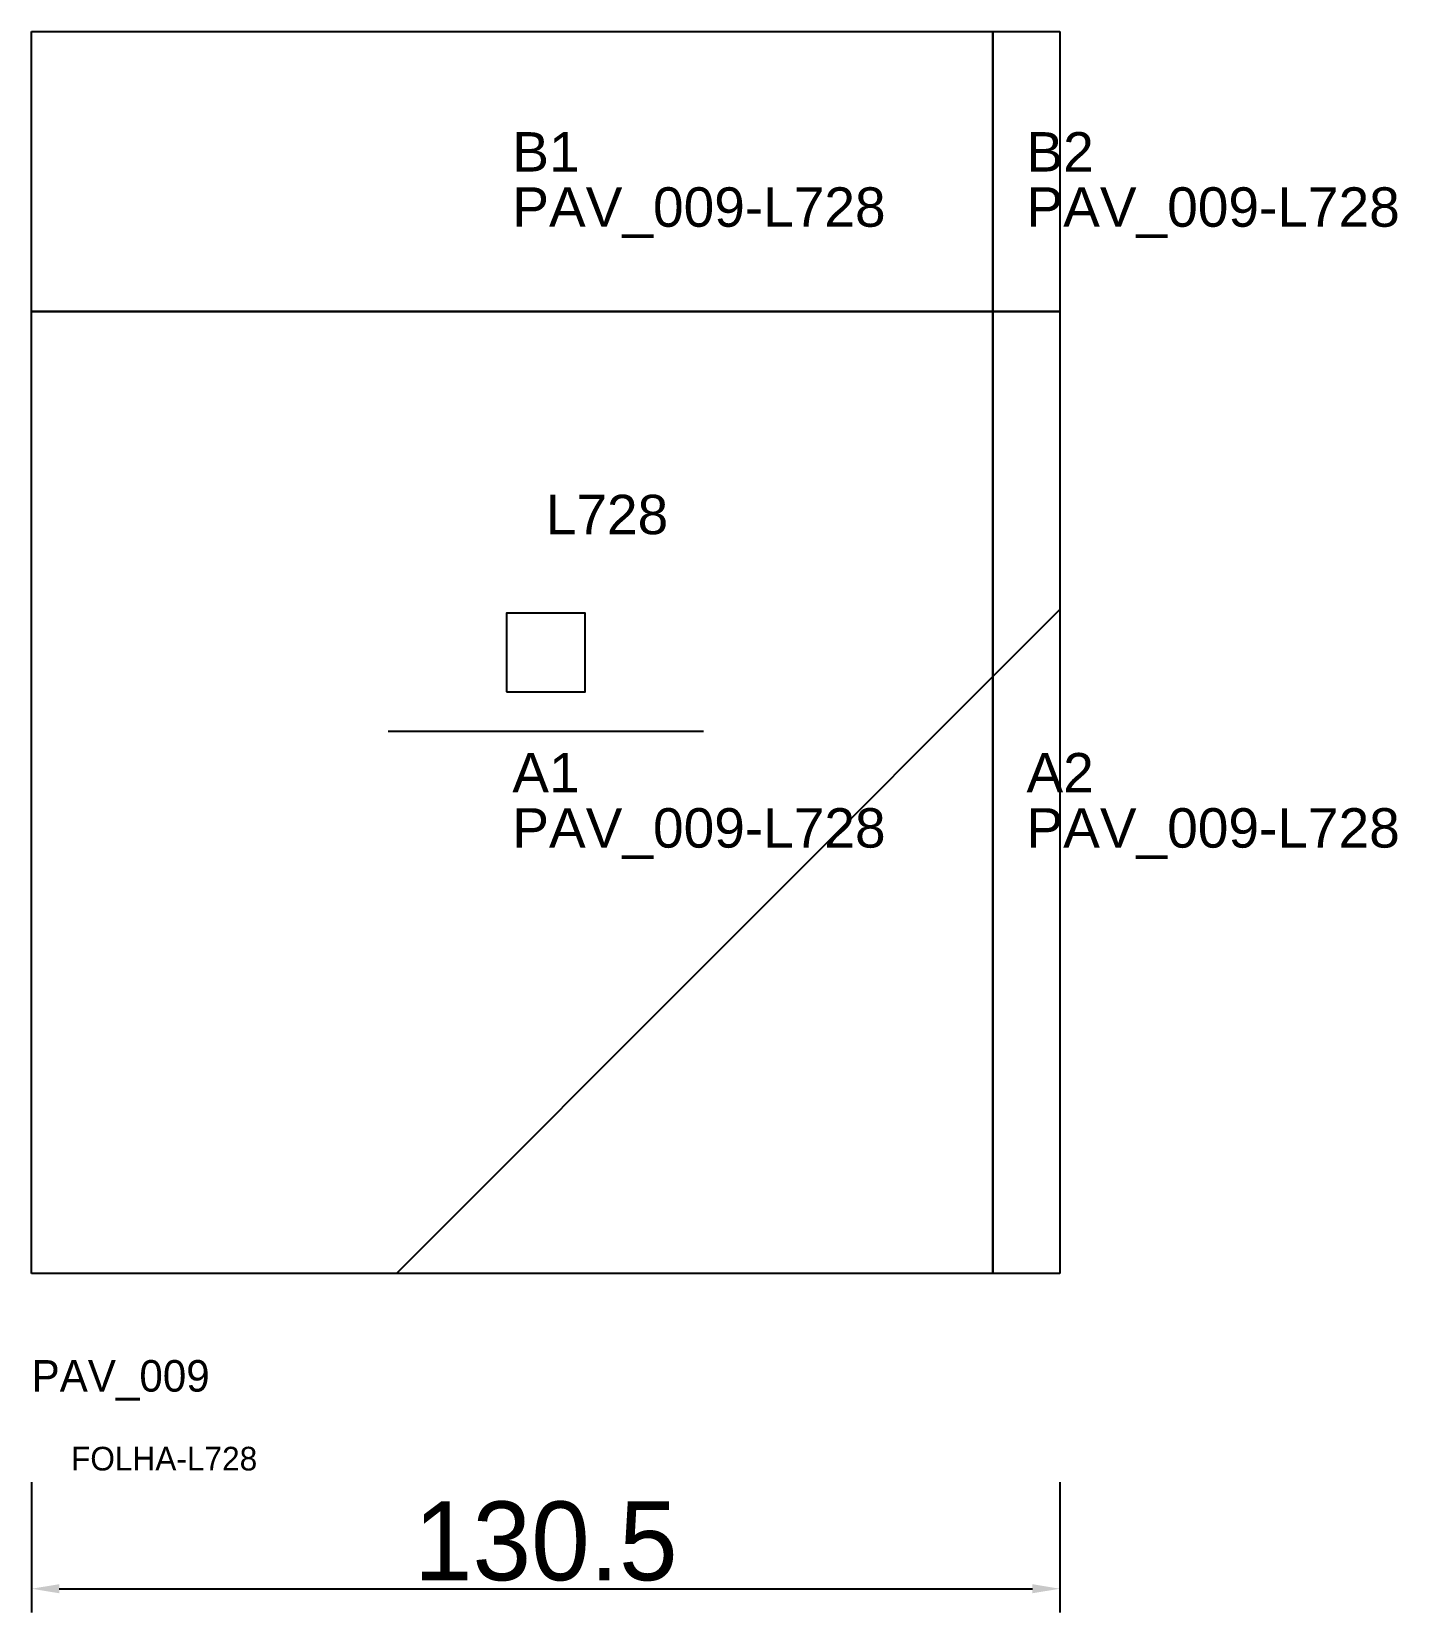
# Model space of a CAD drawing. Header units: metres. Extents: x 222 to 396, y 1 to 202.
import ezdxf

# ---------------------------------------------------------------- set-up
doc = ezdxf.new("R2010")
doc.units = ezdxf.units.M
for name, color, linetype in [('3', 3, 'CONTINUOUS'), ('AUX00', 7, 'CONTINUOUS'), ('COTA', 241, 'CONTINUOUS'), ('FOLHA', 255, 'CONTINUOUS'), ('Hachura', 251, 'CONTINUOUS'), ('NOMENCLATURA', 7, 'CONTINUOUS'), ('Nível', 160, 'CONTINUOUS'), ('Painéis', 200, 'CONTINUOUS'), ('Pilares', 5, 'CONTINUOUS'), ('SARR_2.2x7', 40, 'CONTINUOUS')]:
    doc.layers.add(name, color=color, linetype=linetype)
doc.styles.add('ARIAL', font='Arial.ttf')
doc.styles.add('STR_STANDARD', font='arial.ttf')
doc.dimstyles.new('EZ DXF', dxfattribs={"dimtxt": 10, "dimasz": 3.5, "dimexe": 3, "dimexo": 1.5, "dimgap": 1, "dimtad": 1, "dimdec": 1, "dimdsep": 46, "dimcen": 2.5, "dimazin": 3, "dimtfac": 1, "dimtmove": 0, "dimatfit": 3})

msp = doc.modelspace()

# ---------------------------------------------------------------- hatches: boundary and pattern name
at = {"layer": 'Hachura'}
h = msp.add_hatch(dxfattribs=at)
h.set_pattern_fill('ANSI31', scale=50)
h.paths.add_polyline_path([(222.2, 44), (222.2, 201.5), (352.7, 201.5), (352.7, 100), (352.7, 44)])
h = msp.add_hatch(dxfattribs=at)
h.set_pattern_fill('ANSI31', scale=50)
h.paths.add_polyline_path([(222.2, 44), (222.2, 201.5), (352.7, 201.5), (352.7, 100), (352.7, 44)])

# ---------------------------------------------------------------- linework, layer by layer
at = {"layer": '3'}
for points in [[(344.2, 44), (344.2, 201.5)], [(344.2, 44), (344.2, 201.5)], [(222.2, 166), (352.7, 166)], [(222.2, 166), (352.7, 166)]]:
    msp.add_lwpolyline(points, close=True, dxfattribs=at)
at = {"layer": 'Painéis', "color": 200}
for p, q in [((222.2, 44), (222.2, 201.5)), ((222.2, 201.5), (352.7, 201.5)), ((222.2, 44), (222.2, 201.5)), ((222.2, 201.5), (352.7, 201.5)), ((352.7, 201.5), (352.7, 100)), ((352.7, 201.5), (352.7, 100)), ((352.7, 100), (352.7, 44)), ((352.7, 100), (352.7, 44)), ((352.7, 44), (222.2, 44)), ((352.7, 44), (222.2, 44))]:
    msp.add_line(p, q, dxfattribs=at)
at = {"layer": 'Pilares'}
msp.add_lwpolyline([(282.45, 117.75), (292.45, 117.75), (292.45, 127.75), (282.45, 127.75)], close=True, dxfattribs=at)
msp.add_lwpolyline([(282.45, 117.75), (292.45, 117.75), (292.45, 127.75), (282.45, 127.75)], close=True, dxfattribs=at)
at = {"layer": 'SARR_2.2x7'}
msp.add_line((267.45, 112.75), (307.45, 112.75), dxfattribs=at)
msp.add_line((267.45, 112.75), (307.45, 112.75), dxfattribs=at)

# ---------------------------------------------------------------- texts
at = {"layer": '3', "style": 'STR_STANDARD'}
for s, p in [('B1', (283.2, 183.75)), ('B1', (283.2, 183.75)), ('B2', (348.45, 183.75)), ('B2', (348.45, 183.75)), ('A1', (283.2, 105)), ('A1', (283.2, 105)), ('A2', (348.45, 105)), ('A2', (348.45, 105))]:
    msp.add_text(s, height=5, dxfattribs=at).set_placement(p)
at = {"layer": 'AUX00', "style": 'STR_STANDARD'}
for p in [(283.2, 176.75), (283.2, 176.75), (348.45, 176.75), (348.45, 176.75), (283.2, 98), (283.2, 98), (348.45, 98), (348.45, 98)]:
    msp.add_text('PAV_009-L728', height=5, dxfattribs=at).set_placement(p)
at = {"layer": 'FOLHA'}
msp.add_text('FOLHA-L728', height=3, dxfattribs=at).set_placement((227.2, 19))
msp.add_text('FOLHA-L728', height=3, dxfattribs=at).set_placement((227.2, 19))
at = {"layer": 'NOMENCLATURA', "insert": (287.45, 142.75), "char_height": 5, "attachment_point": 1, "style": 'ARIAL'}
msp.add_mtext('L728', dxfattribs=at)
msp.add_mtext('L728', dxfattribs=at)
at = {"layer": 'Nível'}
msp.add_text('PAV_009', height=4, dxfattribs=at).set_placement((222.2, 29))
msp.add_text('PAV_009', height=4, dxfattribs=at).set_placement((222.2, 29))

# ---------------------------------------------------------------- dimensions: what is measured, and where the dimension line sits
at = {"layer": 'COTA'}
msp.add_linear_dim(base=(222.2, 4), p1=(222.2, 19), p2=(352.7, 19), dimstyle='EZ DXF', dxfattribs=at).render()
msp.add_linear_dim(base=(222.2, 4), p1=(222.2, 19), p2=(352.7, 19), dimstyle='EZ DXF', dxfattribs=at).render()

doc.saveas('drawing.dxf')
